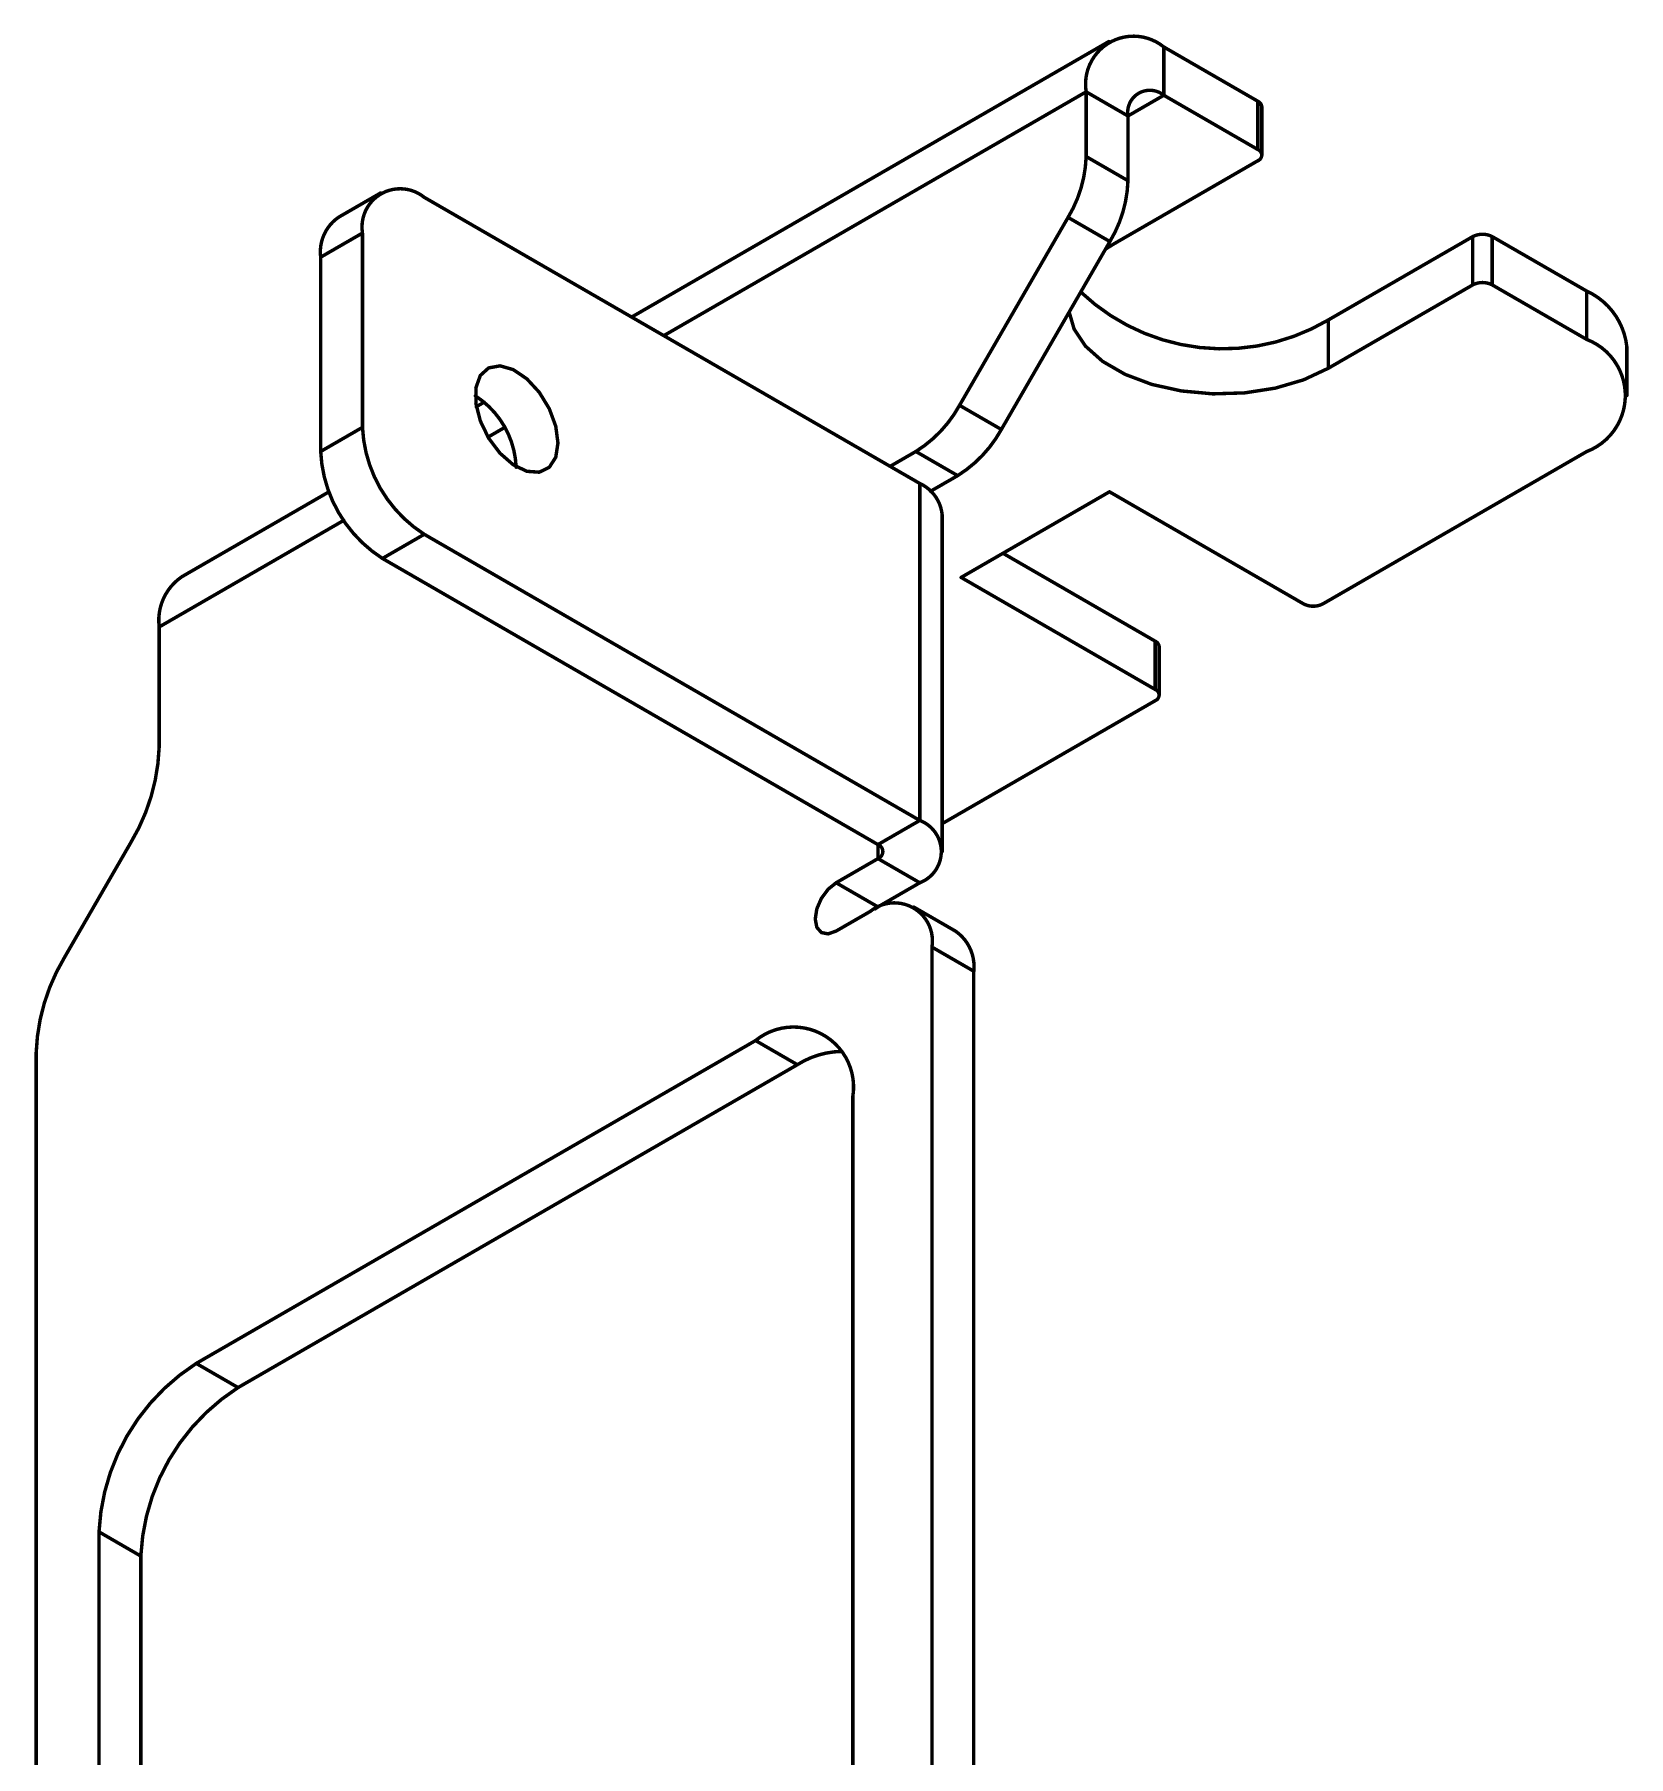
# Model space of a CAD drawing. Header units: millimetres. Extents: x 178 to 562, y 241 to 450.
# Drawn here: x 538.86 to 562.03, y 344.54 to 369.57 of the extents above; entities that cross this region are included whole.
import ezdxf

# ---------------------------------------------------------------- set-up
doc = ezdxf.new("R2010")
doc.units = ezdxf.units.MM
doc.layers.add('Mechanical1', color=6, linetype='Continuous')

msp = doc.modelspace()

# ---------------------------------------------------------------- linework, layer by layer
at = {"layer": 'Mechanical1', "const_width": 0.05}
for points in [[(554.147, 368.738, -0.689965), (555.276, 369.39)], [(554.755, 368.387, -0.689965), (555.276, 368.688)], [(556.643, 368.601, -0.267624), (556.701, 368.519)], [(554.147, 367.797, -0.128046), (553.884, 366.912)], [(556.643, 367.899, -0.690067), (556.643, 367.736)], [(543.625, 366.685, -0.689965), (544.523, 367.204)], [(554.755, 367.446, -0.128046), (554.492, 366.561)], [(543.017, 366.334, -0.282969), (543.28, 366.916)], [(559.768, 366.633, -0.243684), (560.051, 366.633)], [(557.668, 365.421, -0.335635), (554.068, 365.828)], [(559.768, 365.931, -0.243684), (560.051, 365.931)], [(561.423, 365.842, -0.267624), (562.009, 365.025)], [(561.423, 365.139, -0.690067), (561.423, 363.507)], [(545.265, 364.318, -0.245048), (545.859, 363.281)], [(552.306, 364.18, -0.128057), (551.671, 363.509)], [(544.523, 362.305, -0.243723), (543.625, 363.86)], [(552.914, 363.829, -0.128057), (552.279, 363.158)], [(543.915, 361.954, -0.243723), (543.017, 363.509)], [(551.728, 363.044, -0.267624), (552.053, 362.591)], [(540.669, 360.958, -0.282969), (541, 361.689)], [(557.59, 361.294, -0.243684), (557.307, 361.294)], [(555.151, 360.751, -0.267624), (555.209, 360.67)], [(555.151, 360.049, -0.690067), (555.151, 359.886)], [(540.669, 359.215, -0.128046), (540.255, 357.821)], [(551.728, 358.145, -0.690067), (551.728, 357.239)], [(551.12, 357.794, -0.690067), (551.12, 357.59)], [(551.007, 356.822, -0.689965), (551.905, 356.304)], [(552.25, 356.534, -0.27397), (552.513, 355.953)], [(538.88, 354.763, -0.128046), (539.294, 356.157)], [(549.34, 354.945, -0.689965), (550.754, 354.129)], [(549.948, 354.594, -0.139345), (550.596, 354.787)], [(539.794, 347.802, -0.243723), (541.208, 350.251)], [(540.402, 347.45, -0.243723), (541.816, 349.9)]]:
    msp.add_lwpolyline(points, format="xyb", dxfattribs=at)
for points in [[(547.538, 365.463), (554.477, 369.469)], [(555.276, 369.39), (556.643, 368.601)], [(555.276, 368.688), (555.276, 369.39)], [(548.006, 365.193), (554.147, 368.738)], [(554.147, 368.738), (554.755, 368.387)], [(554.147, 367.797), (554.147, 368.738)], [(554.755, 368.387), (555.276, 368.688)], [(555.276, 368.688), (556.643, 367.899)], [(556.643, 367.899), (556.643, 368.601)], [(556.701, 367.817), (556.701, 368.519)], [(554.755, 367.446), (554.755, 368.387)], [(554.147, 367.797), (554.755, 367.446)], [(554.543, 366.523), (556.643, 367.736)], [(543.28, 366.916), (543.888, 367.267)], [(544.523, 367.204), (551.728, 363.044)], [(552.306, 364.18), (553.884, 366.912)], [(553.884, 366.912), (554.492, 366.561)], [(543.017, 366.334), (543.625, 366.685)], [(543.625, 363.86), (543.625, 366.685)], [(552.914, 363.829), (554.492, 366.561)], [(554.429, 366.452), (554.543, 366.523)], [(557.668, 365.421), (559.768, 366.633)], [(559.768, 365.931), (559.768, 366.633)], [(560.051, 366.633), (561.423, 365.842)], [(560.051, 365.931), (560.051, 366.633)], [(543.017, 363.509), (543.017, 366.334)], [(557.668, 364.719), (559.768, 365.931)], [(560.051, 365.931), (561.423, 365.139)], [(561.423, 365.139), (561.423, 365.842)], [(553.9, 365.537), (553.971, 365.291)], [(553.971, 365.291), (554.136, 365.042)], [(557.668, 364.719), (557.668, 365.421)], [(554.136, 365.042), (554.388, 364.818)], [(562.009, 364.323), (562.009, 365.025)], [(554.388, 364.818), (554.714, 364.63)], [(545.274, 364.435), (545.338, 364.614)], [(545.338, 364.614), (545.459, 364.724)], [(545.459, 364.724), (545.625, 364.754)], [(545.625, 364.754), (545.817, 364.699)], [(545.817, 364.699), (546.014, 364.566)], [(546.014, 364.566), (546.195, 364.37)], [(554.714, 364.63), (555.102, 364.484)], [(556.897, 364.43), (557.309, 364.551)], [(557.309, 364.551), (557.668, 364.719)], [(545.274, 364.207), (545.274, 364.435)], [(546.195, 364.37), (546.341, 364.131)], [(555.102, 364.484), (555.533, 364.389)], [(555.533, 364.389), (555.99, 364.347)], [(555.99, 364.347), (556.451, 364.361)], [(556.451, 364.361), (556.897, 364.43)], [(545.274, 364.207), (545.338, 363.954)], [(545.281, 364.16), (545.394, 364.226)], [(546.341, 364.131), (546.435, 363.876)], [(552.306, 364.18), (552.914, 363.829)], [(543.017, 363.509), (543.625, 363.86)], [(545.338, 363.954), (545.459, 363.703)], [(545.45, 363.718), (545.692, 363.858)], [(546.435, 363.876), (546.467, 363.632)], [(545.459, 363.703), (545.625, 363.483)], [(546.435, 363.425), (546.467, 363.632)], [(551.297, 363.293), (551.671, 363.509)], [(551.671, 363.509), (552.279, 363.158)], [(545.625, 363.483), (545.817, 363.316)], [(545.817, 363.316), (546.014, 363.221)], [(546.195, 363.208), (546.341, 363.279)], [(546.341, 363.279), (546.435, 363.425)], [(557.59, 361.294), (561.423, 363.507)], [(546.014, 363.221), (546.195, 363.208)], [(551.728, 358.145), (551.728, 363.044)], [(551.885, 362.931), (552.279, 363.158)], [(541, 361.689), (543.137, 362.922)], [(552.329, 361.678), (554.486, 362.923)], [(554.486, 362.923), (557.307, 361.294)], [(552.053, 357.692), (552.053, 362.591)], [(540.669, 360.958), (543.352, 362.507)], [(543.915, 361.954), (544.523, 362.305)], [(544.523, 362.305), (551.728, 358.145)], [(552.938, 362.029), (555.151, 360.751)], [(543.915, 361.954), (551.12, 357.794)], [(552.329, 361.678), (555.151, 360.049)], [(540.669, 359.215), (540.669, 360.958)], [(555.151, 360.049), (555.151, 360.751)], [(555.209, 359.967), (555.209, 360.67)], [(552.053, 358.098), (555.151, 359.886)], [(551.12, 357.794), (551.728, 358.145)], [(539.294, 356.157), (540.255, 357.821)], [(551.12, 357.59), (551.12, 357.794)], [(550.512, 357.239), (551.12, 357.59)], [(551.12, 357.59), (551.728, 357.239)], [(550.231, 356.86), (550.297, 357.012)], [(550.297, 357.012), (550.396, 357.145)], [(550.396, 357.145), (550.512, 357.239)], [(550.512, 357.239), (551.12, 356.888)], [(551.12, 356.888), (551.728, 357.239)], [(550.208, 356.712), (550.231, 356.86)], [(550.512, 356.537), (551.007, 356.822)], [(551.078, 356.86), (551.12, 356.888)], [(551.642, 356.885), (552.25, 356.534)], [(550.208, 356.712), (550.231, 356.591)], [(550.231, 356.591), (550.297, 356.515)], [(550.297, 356.515), (550.396, 356.496)], [(550.396, 356.496), (550.512, 356.537)], [(551.905, 356.304), (552.513, 355.953)], [(551.905, 294.949), (551.905, 356.304)], [(552.513, 294.598), (552.513, 355.953)], [(538.88, 313.194), (538.88, 354.763)], [(541.208, 350.251), (549.34, 354.945)], [(549.34, 354.945), (549.948, 354.594)], [(541.816, 349.9), (549.948, 354.594)], [(550.754, 342.664), (550.754, 354.129)], [(541.208, 350.251), (541.816, 349.9)], [(539.794, 347.802), (540.402, 347.45)], [(539.794, 336.337), (539.794, 347.802)], [(540.402, 335.986), (540.402, 347.45)]]:
    msp.add_lwpolyline(points, dxfattribs=at)
at = {"layer": 'Mechanical1', "const_width": 0.025}
for points in [[(554.465, 369.469, 1), (554.49, 369.469, 1)], [(555.263, 369.39, 1), (555.288, 369.39, 1)], [(555.263, 369.39, 1), (555.288, 369.39, 1)], [(555.263, 369.39, 1), (555.288, 369.39, 1)], [(554.134, 368.738, 1), (554.159, 368.738, 1)], [(554.134, 368.738, 1), (554.159, 368.738, 1)], [(554.134, 368.738, 1), (554.159, 368.738, 1)], [(554.134, 368.738, 1), (554.159, 368.738, 1)], [(555.263, 368.688, 1), (555.288, 368.688, 1)], [(555.263, 368.688, 1), (555.288, 368.688, 1)], [(555.263, 368.688, 1), (555.288, 368.688, 1)], [(555.263, 368.688, 1), (555.288, 368.688, 1)], [(556.63, 368.601, 1), (556.655, 368.601, 1)], [(556.63, 368.601, 1), (556.655, 368.601, 1)], [(556.63, 368.601, 1), (556.655, 368.601, 1)], [(556.689, 368.519, 1), (556.714, 368.519, 1)], [(556.689, 368.519, 1), (556.714, 368.519, 1)], [(554.742, 368.387, 1), (554.767, 368.387, 1)], [(554.742, 368.387, 1), (554.767, 368.387, 1)], [(554.742, 368.387, 1), (554.767, 368.387, 1)], [(554.742, 368.387, 1), (554.767, 368.387, 1)], [(554.134, 367.797, 1), (554.159, 367.797, 1)], [(554.134, 367.797, 1), (554.159, 367.797, 1)], [(554.134, 367.797, 1), (554.159, 367.797, 1)], [(556.63, 367.899, 1), (556.655, 367.899, 1)], [(556.63, 367.899, 1), (556.655, 367.899, 1)], [(556.63, 367.899, 1), (556.655, 367.899, 1)], [(556.689, 367.817, 1), (556.714, 367.817, 1)], [(556.63, 367.736, 1), (556.655, 367.736, 1)], [(556.63, 367.736, 1), (556.655, 367.736, 1)], [(543.875, 367.267, 1), (543.9, 367.267, 1)], [(554.742, 367.446, 1), (554.767, 367.446, 1)], [(554.742, 367.446, 1), (554.767, 367.446, 1)], [(554.742, 367.446, 1), (554.767, 367.446, 1)], [(544.51, 367.204, 1), (544.535, 367.204, 1)], [(544.51, 367.204, 1), (544.535, 367.204, 1)], [(543.267, 366.916, 1), (543.292, 366.916, 1)], [(543.267, 366.916, 1), (543.292, 366.916, 1)], [(553.871, 366.912, 1), (553.896, 366.912, 1)], [(553.871, 366.912, 1), (553.896, 366.912, 1)], [(553.871, 366.912, 1), (553.896, 366.912, 1)], [(543.612, 366.685, 1), (543.637, 366.685, 1)], [(543.612, 366.685, 1), (543.637, 366.685, 1)], [(543.612, 366.685, 1), (543.637, 366.685, 1)], [(554.479, 366.561, 1), (554.504, 366.561, 1)], [(554.479, 366.561, 1), (554.504, 366.561, 1)], [(554.479, 366.561, 1), (554.504, 366.561, 1)], [(554.53, 366.523, 1), (554.555, 366.523, 1)], [(554.53, 366.523, 1), (554.555, 366.523, 1)], [(559.756, 366.633, 1), (559.781, 366.633, 1)], [(559.756, 366.633, 1), (559.781, 366.633, 1)], [(559.756, 366.633, 1), (559.781, 366.633, 1)], [(560.038, 366.633, 1), (560.063, 366.633, 1)], [(560.038, 366.633, 1), (560.063, 366.633, 1)], [(560.038, 366.633, 1), (560.063, 366.633, 1)], [(543.004, 366.334, 1), (543.029, 366.334, 1)], [(543.004, 366.334, 1), (543.029, 366.334, 1)], [(543.004, 366.334, 1), (543.029, 366.334, 1)], [(554.416, 366.452, 1), (554.441, 366.452, 1)], [(554.056, 365.828, 1), (554.081, 365.828, 1)], [(559.756, 365.931, 1), (559.781, 365.931, 1)], [(559.756, 365.931, 1), (559.781, 365.931, 1)], [(559.756, 365.931, 1), (559.781, 365.931, 1)], [(560.038, 365.931, 1), (560.063, 365.931, 1)], [(560.038, 365.931, 1), (560.063, 365.931, 1)], [(560.038, 365.931, 1), (560.063, 365.931, 1)], [(561.41, 365.842, 1), (561.435, 365.842, 1)], [(561.41, 365.842, 1), (561.435, 365.842, 1)], [(561.41, 365.842, 1), (561.435, 365.842, 1)], [(553.888, 365.537, 1), (553.913, 365.537, 1)], [(547.526, 365.463, 1), (547.551, 365.463, 1)], [(553.958, 365.291, 1), (553.983, 365.291, 1)], [(553.958, 365.291, 1), (553.983, 365.291, 1)], [(557.655, 365.421, 1), (557.68, 365.421, 1)], [(557.655, 365.421, 1), (557.68, 365.421, 1)], [(557.655, 365.421, 1), (557.68, 365.421, 1)], [(547.993, 365.193, 1), (548.018, 365.193, 1)], [(554.124, 365.042, 1), (554.149, 365.042, 1)], [(554.124, 365.042, 1), (554.149, 365.042, 1)], [(561.41, 365.139, 1), (561.435, 365.139, 1)], [(561.41, 365.139, 1), (561.435, 365.139, 1)], [(561.41, 365.139, 1), (561.435, 365.139, 1)], [(561.996, 365.025, 1), (562.021, 365.025, 1)], [(561.996, 365.025, 1), (562.021, 365.025, 1)], [(554.375, 364.818, 1), (554.4, 364.818, 1)], [(554.375, 364.818, 1), (554.4, 364.818, 1)], [(545.325, 364.614, 1), (545.35, 364.614, 1)], [(545.325, 364.614, 1), (545.35, 364.614, 1)], [(545.447, 364.724, 1), (545.472, 364.724, 1)], [(545.447, 364.724, 1), (545.472, 364.724, 1)], [(545.612, 364.754, 1), (545.637, 364.754, 1)], [(545.612, 364.754, 1), (545.637, 364.754, 1)], [(545.804, 364.699, 1), (545.829, 364.699, 1)], [(545.804, 364.699, 1), (545.829, 364.699, 1)], [(546.001, 364.566, 1), (546.026, 364.566, 1)], [(546.001, 364.566, 1), (546.026, 364.566, 1)], [(554.702, 364.63, 1), (554.727, 364.63, 1)], [(554.702, 364.63, 1), (554.727, 364.63, 1)], [(557.296, 364.551, 1), (557.321, 364.551, 1)], [(557.296, 364.551, 1), (557.321, 364.551, 1)], [(557.655, 364.719, 1), (557.68, 364.719, 1)], [(557.655, 364.719, 1), (557.68, 364.719, 1)], [(557.655, 364.719, 1), (557.68, 364.719, 1)], [(545.253, 364.318, 1), (545.278, 364.318, 1)], [(545.261, 364.435, 1), (545.286, 364.435, 1)], [(545.261, 364.435, 1), (545.286, 364.435, 1)], [(546.183, 364.37, 1), (546.208, 364.37, 1)], [(546.183, 364.37, 1), (546.208, 364.37, 1)], [(555.089, 364.484, 1), (555.114, 364.484, 1)], [(555.089, 364.484, 1), (555.114, 364.484, 1)], [(555.521, 364.389, 1), (555.546, 364.389, 1)], [(555.521, 364.389, 1), (555.546, 364.389, 1)], [(555.977, 364.347, 1), (556.002, 364.347, 1)], [(555.977, 364.347, 1), (556.002, 364.347, 1)], [(556.439, 364.361, 1), (556.464, 364.361, 1)], [(556.439, 364.361, 1), (556.464, 364.361, 1)], [(556.885, 364.43, 1), (556.91, 364.43, 1)], [(556.885, 364.43, 1), (556.91, 364.43, 1)], [(561.996, 364.323, 1), (562.021, 364.323, 1)], [(545.261, 364.207, 1), (545.286, 364.207, 1)], [(545.261, 364.207, 1), (545.286, 364.207, 1)], [(545.268, 364.16, 1), (545.293, 364.16, 1)], [(545.381, 364.226, 1), (545.406, 364.226, 1)], [(546.328, 364.131, 1), (546.353, 364.131, 1)], [(546.328, 364.131, 1), (546.353, 364.131, 1)], [(552.293, 364.18, 1), (552.318, 364.18, 1)], [(552.293, 364.18, 1), (552.318, 364.18, 1)], [(552.293, 364.18, 1), (552.318, 364.18, 1)], [(543.612, 363.86, 1), (543.637, 363.86, 1)], [(543.612, 363.86, 1), (543.637, 363.86, 1)], [(543.612, 363.86, 1), (543.637, 363.86, 1)], [(545.325, 363.954, 1), (545.35, 363.954, 1)], [(545.325, 363.954, 1), (545.35, 363.954, 1)], [(545.68, 363.858, 1), (545.705, 363.858, 1)], [(546.422, 363.876, 1), (546.447, 363.876, 1)], [(546.422, 363.876, 1), (546.447, 363.876, 1)], [(552.902, 363.829, 1), (552.927, 363.829, 1)], [(552.902, 363.829, 1), (552.927, 363.829, 1)], [(552.902, 363.829, 1), (552.927, 363.829, 1)], [(543.004, 363.509, 1), (543.029, 363.509, 1)], [(543.004, 363.509, 1), (543.029, 363.509, 1)], [(543.004, 363.509, 1), (543.029, 363.509, 1)], [(545.438, 363.718, 1), (545.463, 363.718, 1)], [(545.447, 363.703, 1), (545.472, 363.703, 1)], [(545.447, 363.703, 1), (545.472, 363.703, 1)], [(546.455, 363.632, 1), (546.48, 363.632, 1)], [(546.455, 363.632, 1), (546.48, 363.632, 1)], [(551.658, 363.509, 1), (551.683, 363.509, 1)], [(551.658, 363.509, 1), (551.683, 363.509, 1)], [(551.658, 363.509, 1), (551.683, 363.509, 1)], [(545.612, 363.483, 1), (545.637, 363.483, 1)], [(545.612, 363.483, 1), (545.637, 363.483, 1)], [(545.804, 363.316, 1), (545.829, 363.316, 1)], [(545.804, 363.316, 1), (545.829, 363.316, 1)], [(545.847, 363.281, 1), (545.872, 363.281, 1)], [(546.328, 363.279, 1), (546.353, 363.279, 1)], [(546.328, 363.279, 1), (546.353, 363.279, 1)], [(546.422, 363.425, 1), (546.447, 363.425, 1)], [(546.422, 363.425, 1), (546.447, 363.425, 1)], [(551.284, 363.293, 1), (551.309, 363.293, 1)], [(561.41, 363.507, 1), (561.435, 363.507, 1)], [(561.41, 363.507, 1), (561.435, 363.507, 1)], [(546.001, 363.221, 1), (546.026, 363.221, 1)], [(546.001, 363.221, 1), (546.026, 363.221, 1)], [(546.183, 363.208, 1), (546.208, 363.208, 1)], [(546.183, 363.208, 1), (546.208, 363.208, 1)], [(551.716, 363.044, 1), (551.741, 363.044, 1)], [(551.716, 363.044, 1), (551.741, 363.044, 1)], [(551.716, 363.044, 1), (551.741, 363.044, 1)], [(552.267, 363.158, 1), (552.292, 363.158, 1)], [(552.267, 363.158, 1), (552.292, 363.158, 1)], [(552.267, 363.158, 1), (552.292, 363.158, 1)], [(543.124, 362.922, 1), (543.149, 362.922, 1)], [(551.872, 362.931, 1), (551.897, 362.931, 1)], [(554.474, 362.923, 1), (554.499, 362.923, 1)], [(554.474, 362.923, 1), (554.499, 362.923, 1)], [(552.041, 362.591, 1), (552.066, 362.591, 1)], [(552.041, 362.591, 1), (552.066, 362.591, 1)], [(543.34, 362.507, 1), (543.365, 362.507, 1)], [(544.51, 362.305, 1), (544.535, 362.305, 1)], [(544.51, 362.305, 1), (544.535, 362.305, 1)], [(544.51, 362.305, 1), (544.535, 362.305, 1)], [(552.925, 362.029, 1), (552.95, 362.029, 1)], [(543.902, 361.954, 1), (543.927, 361.954, 1)], [(543.902, 361.954, 1), (543.927, 361.954, 1)], [(543.902, 361.954, 1), (543.927, 361.954, 1)], [(540.987, 361.689, 1), (541.012, 361.689, 1)], [(540.987, 361.689, 1), (541.012, 361.689, 1)], [(552.317, 361.678, 1), (552.342, 361.678, 1)], [(552.317, 361.678, 1), (552.342, 361.678, 1)], [(557.295, 361.294, 1), (557.32, 361.294, 1)], [(557.295, 361.294, 1), (557.32, 361.294, 1)], [(557.578, 361.294, 1), (557.603, 361.294, 1)], [(557.578, 361.294, 1), (557.603, 361.294, 1)], [(540.657, 360.958, 1), (540.682, 360.958, 1)], [(540.657, 360.958, 1), (540.682, 360.958, 1)], [(540.657, 360.958, 1), (540.682, 360.958, 1)], [(555.138, 360.751, 1), (555.163, 360.751, 1)], [(555.138, 360.751, 1), (555.163, 360.751, 1)], [(555.138, 360.751, 1), (555.163, 360.751, 1)], [(555.197, 360.67, 1), (555.222, 360.67, 1)], [(555.197, 360.67, 1), (555.222, 360.67, 1)], [(555.138, 360.049, 1), (555.163, 360.049, 1)], [(555.138, 360.049, 1), (555.163, 360.049, 1)], [(555.138, 360.049, 1), (555.163, 360.049, 1)], [(555.138, 359.886, 1), (555.163, 359.886, 1)], [(555.138, 359.886, 1), (555.163, 359.886, 1)], [(555.197, 359.967, 1), (555.222, 359.967, 1)], [(540.657, 359.215, 1), (540.682, 359.215, 1)], [(540.657, 359.215, 1), (540.682, 359.215, 1)], [(551.716, 358.145, 1), (551.741, 358.145, 1)], [(551.716, 358.145, 1), (551.741, 358.145, 1)], [(551.716, 358.145, 1), (551.741, 358.145, 1)], [(551.716, 358.145, 1), (551.741, 358.145, 1)], [(552.041, 358.098, 1), (552.066, 358.098, 1)], [(540.242, 357.821, 1), (540.267, 357.821, 1)], [(540.242, 357.821, 1), (540.267, 357.821, 1)], [(551.108, 357.794, 1), (551.133, 357.794, 1)], [(551.108, 357.794, 1), (551.133, 357.794, 1)], [(551.108, 357.794, 1), (551.133, 357.794, 1)], [(551.108, 357.794, 1), (551.133, 357.794, 1)], [(551.108, 357.59, 1), (551.133, 357.59, 1)], [(551.108, 357.59, 1), (551.133, 357.59, 1)], [(551.108, 357.59, 1), (551.133, 357.59, 1)], [(551.108, 357.59, 1), (551.133, 357.59, 1)], [(552.041, 357.692, 1), (552.066, 357.692, 1)], [(550.285, 357.012, 1), (550.31, 357.012, 1)], [(550.285, 357.012, 1), (550.31, 357.012, 1)], [(550.383, 357.145, 1), (550.408, 357.145, 1)], [(550.383, 357.145, 1), (550.408, 357.145, 1)], [(550.5, 357.239, 1), (550.525, 357.239, 1)], [(550.5, 357.239, 1), (550.525, 357.239, 1)], [(550.5, 357.239, 1), (550.525, 357.239, 1)], [(551.716, 357.239, 1), (551.741, 357.239, 1)], [(551.716, 357.239, 1), (551.741, 357.239, 1)], [(551.716, 357.239, 1), (551.741, 357.239, 1)], [(550.219, 356.86, 1), (550.244, 356.86, 1)], [(550.219, 356.86, 1), (550.244, 356.86, 1)], [(550.995, 356.822, 1), (551.02, 356.822, 1)], [(550.995, 356.822, 1), (551.02, 356.822, 1)], [(551.066, 356.86, 1), (551.091, 356.86, 1)], [(551.108, 356.888, 1), (551.133, 356.888, 1)], [(551.108, 356.888, 1), (551.133, 356.888, 1)], [(551.108, 356.888, 1), (551.133, 356.888, 1)], [(551.63, 356.885, 1), (551.654, 356.885, 1)], [(550.196, 356.712, 1), (550.221, 356.712, 1)], [(550.196, 356.712, 1), (550.221, 356.712, 1)], [(550.219, 356.591, 1), (550.244, 356.591, 1)], [(550.219, 356.591, 1), (550.244, 356.591, 1)], [(550.285, 356.515, 1), (550.31, 356.515, 1)], [(550.285, 356.515, 1), (550.31, 356.515, 1)], [(550.5, 356.537, 1), (550.525, 356.537, 1)], [(550.5, 356.537, 1), (550.525, 356.537, 1)], [(552.238, 356.534, 1), (552.263, 356.534, 1)], [(552.238, 356.534, 1), (552.263, 356.534, 1)], [(550.383, 356.496, 1), (550.408, 356.496, 1)], [(550.383, 356.496, 1), (550.408, 356.496, 1)], [(551.893, 356.304, 1), (551.918, 356.304, 1)], [(551.893, 356.304, 1), (551.918, 356.304, 1)], [(551.893, 356.304, 1), (551.918, 356.304, 1)], [(539.282, 356.157, 1), (539.307, 356.157, 1)], [(539.282, 356.157, 1), (539.307, 356.157, 1)], [(552.501, 355.953, 1), (552.526, 355.953, 1)], [(552.501, 355.953, 1), (552.526, 355.953, 1)], [(552.501, 355.953, 1), (552.526, 355.953, 1)], [(538.868, 354.763, 1), (538.893, 354.763, 1)], [(538.868, 354.763, 1), (538.893, 354.763, 1)], [(549.327, 354.945, 1), (549.352, 354.945, 1)], [(549.327, 354.945, 1), (549.352, 354.945, 1)], [(549.327, 354.945, 1), (549.352, 354.945, 1)], [(550.584, 354.787, 1), (550.609, 354.787, 1)], [(549.935, 354.594, 1), (549.96, 354.594, 1)], [(549.935, 354.594, 1), (549.96, 354.594, 1)], [(549.935, 354.594, 1), (549.96, 354.594, 1)], [(550.741, 354.129, 1), (550.766, 354.129, 1)], [(550.741, 354.129, 1), (550.766, 354.129, 1)], [(541.195, 350.251, 1), (541.22, 350.251, 1)], [(541.195, 350.251, 1), (541.22, 350.251, 1)], [(541.195, 350.251, 1), (541.22, 350.251, 1)], [(541.804, 349.9, 1), (541.829, 349.9, 1)], [(541.804, 349.9, 1), (541.829, 349.9, 1)], [(541.804, 349.9, 1), (541.829, 349.9, 1)], [(539.781, 347.802, 1), (539.806, 347.802, 1)], [(539.781, 347.802, 1), (539.806, 347.802, 1)], [(539.781, 347.802, 1), (539.806, 347.802, 1)], [(540.389, 347.45, 1), (540.414, 347.45, 1)], [(540.389, 347.45, 1), (540.414, 347.45, 1)], [(540.389, 347.45, 1), (540.414, 347.45, 1)]]:
    msp.add_lwpolyline(points, format="xyb", close=True, dxfattribs=at)

doc.saveas('drawing.dxf')
